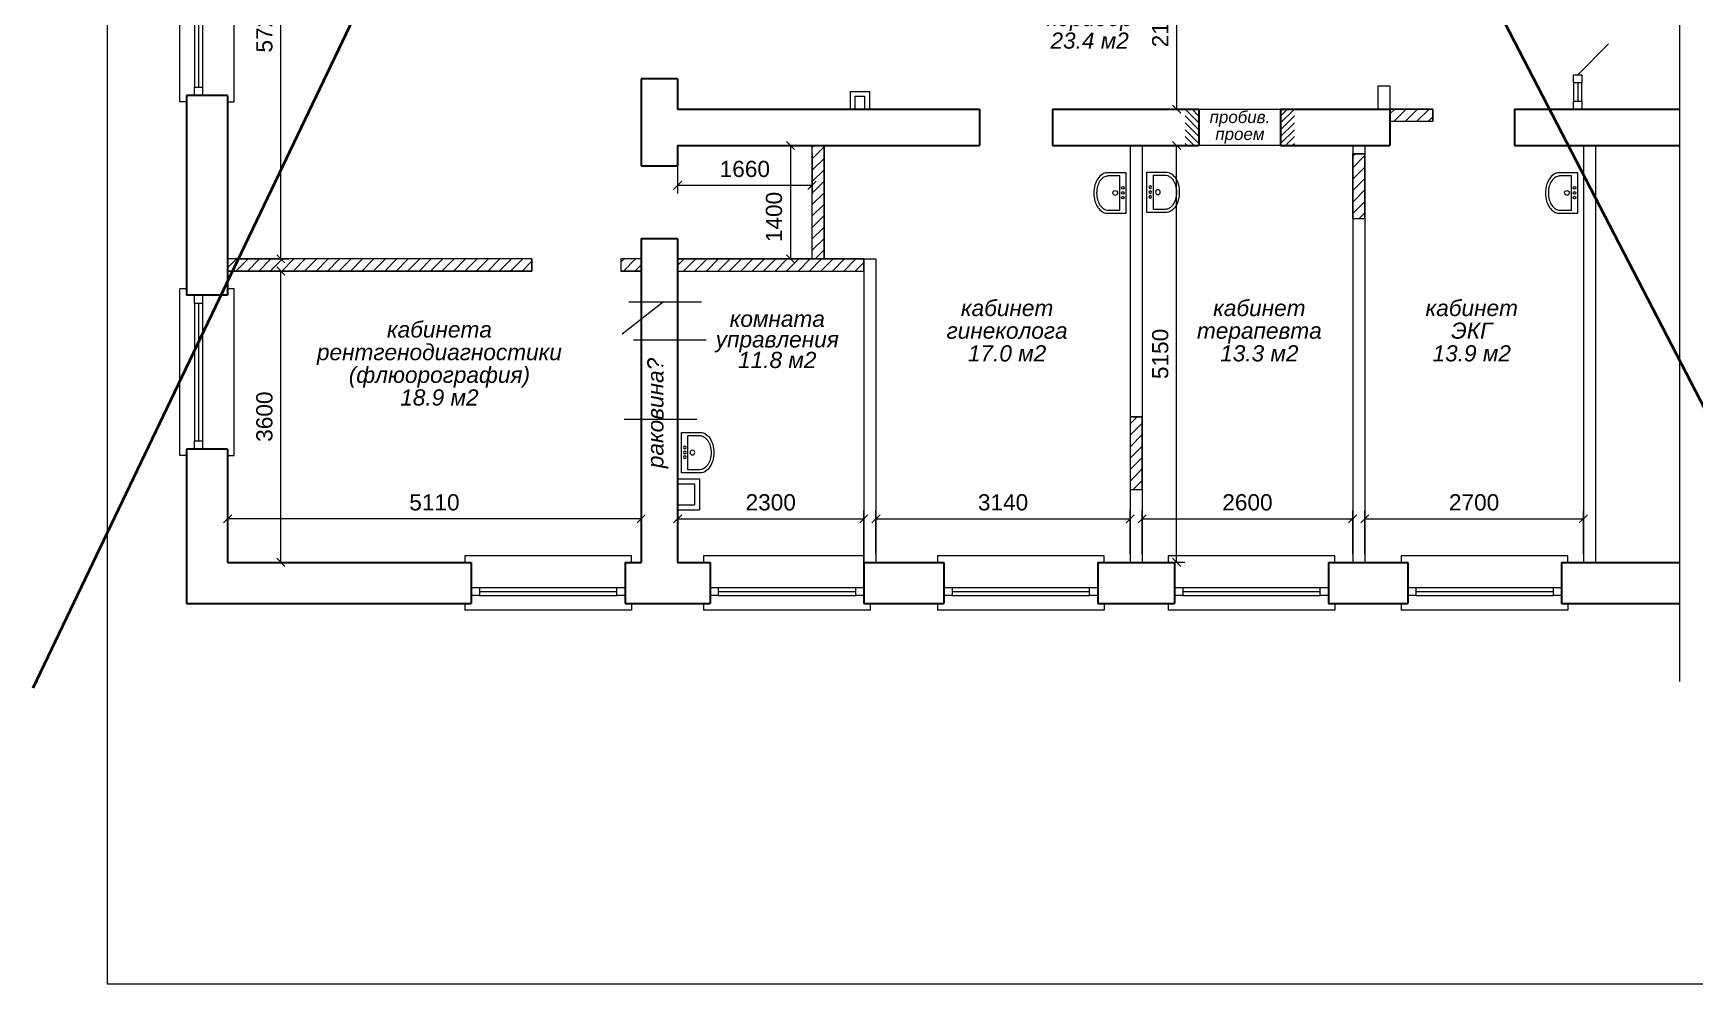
# Model space of a CAD drawing. Header units: metres. Extents: x 14591 to 15202, y 5442 to 5571.
# Drawn here: x 14873.55 to 14894.08, y 5512.02 to 5523.81 of the extents above; entities that cross this region are included whole.
import ezdxf
from ezdxf.enums import TextEntityAlignment as Align

# ---------------------------------------------------------------- set-up
doc = ezdxf.new("R2010")
doc.units = ezdxf.units.M
doc.header["$MEASUREMENT"] = 0
doc.linetypes.add('DGN Style 3', pattern=[4.89804, 3.4986, -1.39944])
doc.layers.get('Defpoints').update_dxf_attribs({"lineweight": 0})
doc.layers.add('Стены', color=7, linetype='Continuous', lineweight=13)
doc.styles.add('Style-Arial', font='arial.ttf')
doc.styles.add('Style-Arial IF', font='ariali.ttf')
doc.styles.add('Style-txt', font='txt.shx')
doc.dimstyles.new('100', dxfattribs={"dimtxt": 0.25, "dimasz": 0.1875, "dimexe": 0.125, "dimexo": 0.125, "dimgap": 0.0625, "dimtad": 1, "dimdec": 0, "dimlfac": 1000, "dimzin": 11, "dimdsep": 46, "dimtxsty": 'Style-txt', "dimblk": 'OBLIQUE', "dimcen": 0.09, "dimadec": 0, "dimazin": 3, "dimtfac": 1, "dimtdec": 0, "dimtmove": 0, "dimatfit": 3, "dimldrblk": 'TerminatorOpen', "dimfxl": 1, "dimfrac": 2, "dimtzin": 11, "dimlwd": 0, "dimlwe": 0, "dimarcsym": 0})

# ---------------------------------------------------------------- blocks, each defined once
blk = doc.blocks.new('*U50')
at = {"layer": 'Стены', "color": 7, "linetype": 'Continuous', "lineweight": 0}
for p, q in [((-1.03, 0.335), (1.03, 0.335)), ((-1.03, 0.255), (-1.03, 0.335)), ((1.03, 0.255), (1.03, 0.335)), ((0.85, 0.155), (-0.85, 0.155)), ((0.85, 0.105), (-0.85, 0.105)), ((0.85, 0.055), (-0.85, 0.055)), ((-0.95, -0.335), (1.03, -0.335)), ((1.03, -0.335), (1.03, -0.255))]:
    blk.add_line(p, q, dxfattribs=at)
at = {"layer": 'Стены', "color": 7, "linetype": 'Continuous', "lineweight": 30}
for p, q in [((-0.95, -0.255), (-0.95, 0.255)), ((0.95, -0.255), (0.95, 0.255))]:
    blk.add_line(p, q, dxfattribs=at)
at = {"layer": 'Стены', "color": 7, "linetype": 'Continuous', "lineweight": 13, "flags": 128}
for points in [[(-0.95, 0.155), (-0.85, 0.155), (-0.85, 0.055), (-0.95, 0.055), (-0.95, 0.155)], [(0.85, 0.155), (0.95, 0.155), (0.95, 0.055), (0.85, 0.055), (0.85, 0.155)]]:
    blk.add_lwpolyline(points, close=True, dxfattribs=at)
blk = doc.blocks.new('*U54')
at = {"layer": 'Стены', "color": 7, "linetype": 'Continuous', "lineweight": 0}
for p, q in [((-0.335, -1.03), (-0.335, 1.03)), ((-0.255, 1.03), (-0.335, 1.03)), ((0.335, 1.03), (0.255, 1.03)), ((0.335, -1.03), (0.335, 1.03)), ((-0.155, 0.85), (-0.155, -0.85)), ((-0.105, 0.85), (-0.105, -0.85)), ((-0.055, 0.85), (-0.055, -0.85)), ((-0.255, -1.03), (-0.335, -1.03)), ((0.255, -1.03), (0.335, -1.03))]:
    blk.add_line(p, q, dxfattribs=at)
at = {"layer": 'Стены', "color": 7, "linetype": 'Continuous', "lineweight": 30}
for p, q in [((0.255, 0.95), (-0.255, 0.95)), ((0.255, -0.95), (-0.255, -0.95))]:
    blk.add_line(p, q, dxfattribs=at)
at = {"layer": 'Стены', "color": 7, "linetype": 'Continuous', "lineweight": 13, "flags": 128}
for points in [[(-0.155, 0.85), (-0.155, 0.95), (-0.055, 0.95), (-0.055, 0.85), (-0.155, 0.85)], [(-0.155, -0.95), (-0.155, -0.85), (-0.055, -0.85), (-0.055, -0.95), (-0.155, -0.95)]]:
    blk.add_lwpolyline(points, close=True, dxfattribs=at)
blk = doc.blocks.new('ум6')
at = {"layer": 'Стены', "color": 7, "linetype": 'Continuous', "lineweight": 0}
for p, q in [((-0.325, 0), (-0.325, -0.306)), ((0.325, 0), (-0.325, 0)), ((0.325, -0.306), (0.325, 0)), ((-0.274, -0.103), (-0.274, -0.294)), ((0.275, -0.103), (-0.274, -0.103)), ((0.275, -0.294), (0.275, -0.103))]:
    blk.add_line(p, q, dxfattribs=at)
for centre, radius in [((-0.082, -0.054), 0.0217), ((-0.001, -0.176), 0.0383), ((-0.001, -0.054), 0.0217), ((0.074, -0.054), 0.0217)]:
    blk.add_circle(centre, radius, dxfattribs=at)
for centre, radius, start, end in [((-0.18, -0.306), 0.145, 180, 212.1154), ((-0.094, -0.251), 0.247, 212.1154, 236.5784), ((-0.151, -0.294), 0.122, 180, 212.1154), ((-0.079, -0.248), 0.208, 212.1154, 236.5784), ((-0.037, -0.165), 0.35, 236.5784, 254.7118), ((-0.031, -0.175), 0.295, 236.5784, 254.7118), ((0, -0.029), 0.491, 254.7118, 270), ((0.001, -0.061), 0.414, 254.7118, 270), ((0, -0.029), 0.491, 270, 285.2882), ((0.001, -0.061), 0.414, 270, 285.2882), ((0.032, -0.175), 0.295, 285.2882, 303.4216), ((0.037, -0.165), 0.35, 285.2882, 303.4216), ((0.08, -0.248), 0.208, 303.4216, 327.8846), ((0.094, -0.251), 0.247, 303.4216, 327.8846), ((0.153, -0.294), 0.122, 327.8846, 0), ((0.18, -0.306), 0.145, 327.8846, 0)]:
    blk.add_arc(centre, radius, start, end, dxfattribs=at)
blk = doc.blocks.new('_Oblique')
at = {"color": 0, "linetype": 'ByBlock', "lineweight": -2}
blk.add_line((0.5, 0.5), (-0.5, -0.5), dxfattribs=at)
blk = doc.blocks.new('*D88')
at = {"color": 7, "linetype": 'Continuous', "lineweight": 0, "transparency": 16777216}
for p, q in [((14890.003, 5517.376), (14890.003, 5517.913)), ((14892.703, 5517.376), (14892.703, 5517.913))]:
    blk.add_line(p, q, dxfattribs=at)
at = {"color": 0, "linetype": 'Continuous', "lineweight": 0, "transparency": 16777216}
blk.add_line((14890.003, 5517.813), (14892.703, 5517.813), dxfattribs=at)
at = {"layer": 'Defpoints', "color": 0, "linetype": 'Continuous', "lineweight": 40, "transparency": 16777216}
for p in [(14892.703, 5517.813), (14890.003, 5517.276), (14892.703, 5517.276)]:
    blk.add_point(p, dxfattribs=at)
at = {"color": 0, "linetype": 'Continuous', "lineweight": 0, "transparency": 16777216, "xscale": 0.1, "yscale": 0.1, "zscale": 0.1, "rotation": 180}
blk.add_blockref('_Oblique', (14890.003, 5517.813), dxfattribs=at)
at = {"color": 0, "linetype": 'Continuous', "lineweight": 0, "transparency": 16777216, "xscale": 0.1, "yscale": 0.1, "zscale": 0.1}
blk.add_blockref('_Oblique', (14892.703, 5517.813), dxfattribs=at)
at = {"color": 0, "linetype": 'Continuous', "lineweight": 0, "transparency": 16777216, "insert": (14891.353, 5518.016), "char_height": 0.2, "attachment_point": 5, "style": 'Style-Arial'}
blk.add_mtext('2700', dxfattribs=at)
blk = doc.blocks.new('TerminatorOpen')
at = {"color": 0, "linetype": 'ByBlock', "lineweight": -2}
for q in [(-1, 0.5), (-1, 0), (-1, -0.5)]:
    blk.add_line((0, 0), q, dxfattribs=at)
blk = doc.blocks.new('*D89')
at = {"color": 7, "linetype": 'Continuous', "lineweight": 0, "transparency": 16777216}
for p, q in [((14887.253, 5517.376), (14887.253, 5517.913)), ((14889.853, 5517.376), (14889.853, 5517.913))]:
    blk.add_line(p, q, dxfattribs=at)
at = {"color": 0, "linetype": 'Continuous', "lineweight": 0, "transparency": 16777216}
blk.add_line((14887.253, 5517.813), (14889.853, 5517.813), dxfattribs=at)
at = {"layer": 'Defpoints', "color": 0, "linetype": 'Continuous', "lineweight": 40, "transparency": 16777216}
for p in [(14889.853, 5517.813), (14887.253, 5517.276), (14889.853, 5517.276)]:
    blk.add_point(p, dxfattribs=at)
at = {"color": 0, "linetype": 'Continuous', "lineweight": 0, "transparency": 16777216, "xscale": 0.1, "yscale": 0.1, "zscale": 0.1, "rotation": 180}
blk.add_blockref('_Oblique', (14887.253, 5517.813), dxfattribs=at)
at = {"color": 0, "linetype": 'Continuous', "lineweight": 0, "transparency": 16777216, "xscale": 0.1, "yscale": 0.1, "zscale": 0.1}
blk.add_blockref('_Oblique', (14889.853, 5517.813), dxfattribs=at)
at = {"color": 0, "linetype": 'Continuous', "lineweight": 0, "transparency": 16777216, "insert": (14888.553, 5518.016), "char_height": 0.2, "attachment_point": 5, "style": 'Style-Arial'}
blk.add_mtext('2600', dxfattribs=at)
blk = doc.blocks.new('*D90')
at = {"color": 7, "linetype": 'Continuous', "lineweight": 0, "transparency": 16777216}
for p, q in [((14883.963, 5517.376), (14883.963, 5517.913)), ((14887.103, 5517.376), (14887.103, 5517.913))]:
    blk.add_line(p, q, dxfattribs=at)
at = {"color": 0, "linetype": 'Continuous', "lineweight": 0, "transparency": 16777216}
blk.add_line((14883.963, 5517.813), (14887.103, 5517.813), dxfattribs=at)
at = {"layer": 'Defpoints', "color": 0, "linetype": 'Continuous', "lineweight": 40, "transparency": 16777216}
for p in [(14887.103, 5517.813), (14883.963, 5517.276), (14887.103, 5517.276)]:
    blk.add_point(p, dxfattribs=at)
at = {"color": 0, "linetype": 'Continuous', "lineweight": 0, "transparency": 16777216, "xscale": 0.1, "yscale": 0.1, "zscale": 0.1, "rotation": 180}
blk.add_blockref('_Oblique', (14883.963, 5517.813), dxfattribs=at)
at = {"color": 0, "linetype": 'Continuous', "lineweight": 0, "transparency": 16777216, "xscale": 0.1, "yscale": 0.1, "zscale": 0.1}
blk.add_blockref('_Oblique', (14887.103, 5517.813), dxfattribs=at)
at = {"color": 0, "linetype": 'Continuous', "lineweight": 0, "transparency": 16777216, "insert": (14885.533, 5518.016), "char_height": 0.2, "attachment_point": 5, "style": 'Style-Arial'}
blk.add_mtext('3140', dxfattribs=at)
blk = doc.blocks.new('*D91')
at = {"color": 7, "linetype": 'Continuous', "lineweight": 0, "transparency": 16777216}
for p, q in [((14881.513, 5517.376), (14881.513, 5517.913)), ((14883.813, 5517.171), (14883.813, 5517.913))]:
    blk.add_line(p, q, dxfattribs=at)
at = {"color": 0, "linetype": 'Continuous', "lineweight": 0, "transparency": 16777216}
blk.add_line((14881.513, 5517.813), (14883.813, 5517.813), dxfattribs=at)
at = {"layer": 'Defpoints', "color": 0, "linetype": 'Continuous', "lineweight": 40, "transparency": 16777216}
for p in [(14883.813, 5517.813), (14881.513, 5517.276), (14883.813, 5517.071)]:
    blk.add_point(p, dxfattribs=at)
at = {"color": 0, "linetype": 'Continuous', "lineweight": 0, "transparency": 16777216, "xscale": 0.1, "yscale": 0.1, "zscale": 0.1, "rotation": 180}
blk.add_blockref('_Oblique', (14881.513, 5517.813), dxfattribs=at)
at = {"color": 0, "linetype": 'Continuous', "lineweight": 0, "transparency": 16777216, "xscale": 0.1, "yscale": 0.1, "zscale": 0.1}
blk.add_blockref('_Oblique', (14883.813, 5517.813), dxfattribs=at)
at = {"color": 0, "linetype": 'Continuous', "lineweight": 0, "transparency": 16777216, "insert": (14882.663, 5518.016), "char_height": 0.2, "attachment_point": 5, "style": 'Style-Arial'}
blk.add_mtext('2300', dxfattribs=at)
blk = doc.blocks.new('*D92')
at = {"color": 7, "linetype": 'Continuous', "lineweight": 0, "transparency": 16777216}
for p, q in [((14875.953, 5517.376), (14875.953, 5517.913)), ((14881.063, 5517.376), (14881.063, 5517.913))]:
    blk.add_line(p, q, dxfattribs=at)
at = {"color": 0, "linetype": 'Continuous', "lineweight": 0, "transparency": 16777216}
blk.add_line((14881.063, 5517.813), (14875.953, 5517.813), dxfattribs=at)
at = {"layer": 'Defpoints', "color": 0, "linetype": 'Continuous', "lineweight": 40, "transparency": 16777216}
for p in [(14875.953, 5517.813), (14875.953, 5517.276), (14881.063, 5517.276)]:
    blk.add_point(p, dxfattribs=at)
at = {"color": 0, "linetype": 'Continuous', "lineweight": 0, "transparency": 16777216, "xscale": 0.1, "yscale": 0.1, "zscale": 0.1, "rotation": 180}
blk.add_blockref('_Oblique', (14875.953, 5517.813), dxfattribs=at)
at = {"color": 0, "linetype": 'Continuous', "lineweight": 0, "transparency": 16777216, "xscale": 0.1, "yscale": 0.1, "zscale": 0.1}
blk.add_blockref('_Oblique', (14881.063, 5517.813), dxfattribs=at)
at = {"color": 0, "linetype": 'Continuous', "lineweight": 0, "transparency": 16777216, "insert": (14878.508, 5518.016), "char_height": 0.2, "attachment_point": 5, "style": 'Style-Arial'}
blk.add_mtext('5110', dxfattribs=at)
blk = doc.blocks.new('*U93')
at = {"color": 5, "linetype": 'Continuous', "lineweight": 13}
for p, q in [((-0.085, 0.055), (0.084, 0.225)), ((-0.085, 0.14), (-0.001, 0.225)), ((-0.085, -0.029), (0.085, 0.141)), ((-0.085, -0.114), (0.085, 0.056)), ((-0.085, -0.199), (0.085, -0.029)), ((-0.026, -0.225), (0.085, -0.113)), ((0.059, -0.225), (0.085, -0.198))]:
    blk.add_line(p, q, dxfattribs=at)
blk = doc.blocks.new('*D94')
at = {"color": 7, "linetype": 'Continuous', "lineweight": 0, "transparency": 16777216}
for p, q in [((14876.053, 5520.876), (14876.71, 5520.876)), ((14876.053, 5517.276), (14876.71, 5517.276))]:
    blk.add_line(p, q, dxfattribs=at)
at = {"color": 0, "linetype": 'Continuous', "lineweight": 0, "transparency": 16777216}
blk.add_line((14876.61, 5517.276), (14876.61, 5520.876), dxfattribs=at)
at = {"layer": 'Defpoints', "color": 0, "linetype": 'Continuous', "lineweight": 40, "transparency": 16777216}
for p in [(14875.953, 5520.876), (14876.61, 5520.876), (14875.953, 5517.276)]:
    blk.add_point(p, dxfattribs=at)
at = {"color": 0, "linetype": 'Continuous', "lineweight": 0, "transparency": 16777216, "xscale": 0.1, "yscale": 0.1, "zscale": 0.1}
for p, rotation in [((14876.61, 5520.876), 90), ((14876.61, 5517.276), 270)]:
    blk.add_blockref('_Oblique', p, dxfattribs=dict(at, rotation=rotation))
at = {"color": 0, "linetype": 'Continuous', "lineweight": 0, "transparency": 16777216, "insert": (14876.408, 5519.076), "char_height": 0.2, "attachment_point": 5, "rotation": 90, "style": 'Style-Arial'}
blk.add_mtext('3600', dxfattribs=at)
blk = doc.blocks.new('*D95')
at = {"color": 7, "linetype": 'Continuous', "lineweight": 0, "transparency": 16777216}
for p, q in [((14876.053, 5526.746), (14876.71, 5526.746)), ((14876.053, 5521.026), (14876.71, 5521.026))]:
    blk.add_line(p, q, dxfattribs=at)
at = {"color": 0, "linetype": 'Continuous', "lineweight": 0, "transparency": 16777216}
blk.add_line((14876.61, 5521.026), (14876.61, 5526.746), dxfattribs=at)
at = {"layer": 'Defpoints', "color": 0, "linetype": 'Continuous', "lineweight": 40, "transparency": 16777216}
for p in [(14875.953, 5526.746), (14876.61, 5526.746), (14875.953, 5521.026)]:
    blk.add_point(p, dxfattribs=at)
at = {"color": 0, "linetype": 'Continuous', "lineweight": 0, "transparency": 16777216, "xscale": 0.1, "yscale": 0.1, "zscale": 0.1}
for p, rotation in [((14876.61, 5526.746), 90), ((14876.61, 5521.026), 270)]:
    blk.add_blockref('_Oblique', p, dxfattribs=dict(at, rotation=rotation))
at = {"color": 0, "linetype": 'Continuous', "lineweight": 0, "transparency": 16777216, "insert": (14876.408, 5523.886), "char_height": 0.2, "attachment_point": 5, "rotation": 90, "style": 'Style-Arial'}
blk.add_mtext('5720', dxfattribs=at)
blk = doc.blocks.new('*D102')
at = {"color": 7, "linetype": 'Continuous', "lineweight": 0, "transparency": 16777216}
for p, q in [((14887.643, 5525.026), (14887.778, 5525.026)), ((14887.148, 5522.876), (14887.778, 5522.876))]:
    blk.add_line(p, q, dxfattribs=at)
at = {"color": 0, "linetype": 'Continuous', "lineweight": 0, "transparency": 16777216}
blk.add_line((14887.678, 5525.026), (14887.678, 5522.876), dxfattribs=at)
at = {"layer": 'Defpoints', "color": 0, "linetype": 'Continuous', "lineweight": 40, "transparency": 16777216}
for p in [(14887.543, 5525.026), (14887.048, 5522.876), (14887.678, 5522.876)]:
    blk.add_point(p, dxfattribs=at)
at = {"color": 0, "linetype": 'Continuous', "lineweight": 0, "transparency": 16777216, "xscale": 0.1, "yscale": 0.1, "zscale": 0.1}
for p, rotation in [((14887.678, 5525.026), 90), ((14887.678, 5522.876), 270)]:
    blk.add_blockref('_Oblique', p, dxfattribs=dict(at, rotation=rotation))
at = {"color": 0, "linetype": 'Continuous', "lineweight": 0, "transparency": 16777216, "insert": (14887.476, 5523.951), "char_height": 0.2, "attachment_point": 5, "rotation": 90, "style": 'Style-Arial'}
blk.add_mtext('2150', dxfattribs=at)
blk = doc.blocks.new('*D105')
at = {"color": 7, "linetype": 'Continuous', "lineweight": 0, "transparency": 16777216}
for p, q in [((14887.148, 5522.426), (14887.778, 5522.426)), ((14887.353, 5517.276), (14887.778, 5517.276))]:
    blk.add_line(p, q, dxfattribs=at)
at = {"color": 0, "linetype": 'Continuous', "lineweight": 0, "transparency": 16777216}
blk.add_line((14887.678, 5517.276), (14887.678, 5522.426), dxfattribs=at)
at = {"layer": 'Defpoints', "color": 0, "linetype": 'Continuous', "lineweight": 40, "transparency": 16777216}
for p in [(14887.048, 5522.426), (14887.678, 5522.426), (14887.253, 5517.276)]:
    blk.add_point(p, dxfattribs=at)
at = {"color": 0, "linetype": 'Continuous', "lineweight": 0, "transparency": 16777216, "xscale": 0.1, "yscale": 0.1, "zscale": 0.1}
for p, rotation in [((14887.678, 5522.426), 90), ((14887.678, 5517.276), 270)]:
    blk.add_blockref('_Oblique', p, dxfattribs=dict(at, rotation=rotation))
at = {"color": 0, "linetype": 'Continuous', "lineweight": 0, "transparency": 16777216, "insert": (14887.476, 5519.851), "char_height": 0.2, "attachment_point": 5, "rotation": 90, "style": 'Style-Arial'}
blk.add_mtext('5150', dxfattribs=at)
blk = doc.blocks.new('*D107')
at = {"color": 7, "linetype": 'Continuous', "lineweight": 0, "transparency": 16777216}
for p, q in [((14881.513, 5522.326), (14881.513, 5521.834)), ((14883.173, 5522.326), (14883.173, 5521.834))]:
    blk.add_line(p, q, dxfattribs=at)
at = {"color": 0, "linetype": 'Continuous', "lineweight": 0, "transparency": 16777216}
blk.add_line((14883.173, 5521.934), (14881.513, 5521.934), dxfattribs=at)
at = {"layer": 'Defpoints', "color": 0, "linetype": 'Continuous', "lineweight": 40, "transparency": 16777216}
for p in [(14881.513, 5522.426), (14883.173, 5522.426), (14881.513, 5521.934)]:
    blk.add_point(p, dxfattribs=at)
at = {"color": 0, "linetype": 'Continuous', "lineweight": 0, "transparency": 16777216, "xscale": 0.1, "yscale": 0.1, "zscale": 0.1, "rotation": 180}
blk.add_blockref('_Oblique', (14881.513, 5521.934), dxfattribs=at)
at = {"color": 0, "linetype": 'Continuous', "lineweight": 0, "transparency": 16777216, "xscale": 0.1, "yscale": 0.1, "zscale": 0.1}
blk.add_blockref('_Oblique', (14883.173, 5521.934), dxfattribs=at)
at = {"color": 0, "linetype": 'Continuous', "lineweight": 0, "transparency": 16777216, "insert": (14882.343, 5522.136), "char_height": 0.2, "attachment_point": 5, "style": 'Style-Arial'}
blk.add_mtext('1660', dxfattribs=at)
blk = doc.blocks.new('*D108')
at = {"color": 7, "linetype": 'Continuous', "lineweight": 0, "transparency": 16777216}
for p, q in [((14883.073, 5522.426), (14882.806, 5522.426)), ((14883.073, 5521.026), (14882.806, 5521.026))]:
    blk.add_line(p, q, dxfattribs=at)
at = {"color": 0, "linetype": 'Continuous', "lineweight": 0, "transparency": 16777216}
blk.add_line((14882.906, 5522.426), (14882.906, 5521.026), dxfattribs=at)
at = {"layer": 'Defpoints', "color": 0, "linetype": 'Continuous', "lineweight": 40, "transparency": 16777216}
for p in [(14883.173, 5522.426), (14882.906, 5521.026), (14883.173, 5521.026)]:
    blk.add_point(p, dxfattribs=at)
at = {"color": 0, "linetype": 'Continuous', "lineweight": 0, "transparency": 16777216, "xscale": 0.1, "yscale": 0.1, "zscale": 0.1}
for p, rotation in [((14882.906, 5522.426), 90), ((14882.906, 5521.026), 270)]:
    blk.add_blockref('_Oblique', p, dxfattribs=dict(at, rotation=rotation))
at = {"color": 0, "linetype": 'Continuous', "lineweight": 0, "transparency": 16777216, "insert": (14882.704, 5521.543), "char_height": 0.2, "attachment_point": 5, "rotation": 90, "style": 'Style-Arial'}
blk.add_mtext('1400', dxfattribs=at)

msp = doc.modelspace()

# ---------------------------------------------------------------- hatches: boundary and pattern name
at = {"linetype": 'Continuous', "lineweight": 13}
h = msp.add_hatch(dxfattribs=at)
h.set_pattern_fill('HATCH', color=5, style=0, pattern_type=2)
h.set_pattern_definition([(45, (14890.44133, 5522.80329), (-0.07071, 0.07071), [])])
h.paths.add_polyline_path([(14890.84275864, 5522.87560054), (14890.31275864, 5522.87560054), (14890.31275864, 5522.72560054), (14890.84275864, 5522.72560054)])
h = msp.add_hatch(dxfattribs=at)
h.set_pattern_fill('HATCH', color=5, style=0, pattern_type=2)
h.set_pattern_definition([(45, (14883.21002, 5521.58871), (-0.070711, 0.070711), [])])
h.paths.add_polyline_path([(14883.32275864, 5521.02560054), (14883.32275864, 5522.42560054), (14883.17275864, 5522.42560054), (14883.17275864, 5521.02560054)])
h = msp.add_hatch(dxfattribs=at)
h.set_pattern_fill('HATCH', color=5, style=0, pattern_type=2)
h.set_pattern_definition([(45, (14889.89995, 5522.05752), (-0.07071, 0.07071), [])])
h.paths.add_polyline_path([(14889.85275864, 5521.52560054), (14890.00275864, 5521.52560054), (14890.00275864, 5522.32560054), (14889.85275864, 5522.32560054)])
h = msp.add_hatch(dxfattribs=at)
h.set_pattern_fill('HATCH', color=5, style=0, pattern_type=2)
h.set_pattern_definition([(45, (14879.59791, 5521.16524), (-0.0707107, 0.0707107), [])])
h.paths.add_polyline_path([(14875.95275864, 5520.87560054), (14879.71275864, 5520.87560054), (14879.71275864, 5521.02560054), (14875.95275864, 5521.02560054)])
h = msp.add_hatch(dxfattribs=at)
h.set_pattern_fill('HATCH', color=5, style=0, pattern_type=2)
h.set_pattern_definition([(45, (14880.54532, 5521.28495), (-0.07071, 0.07071), [])])
h.paths.add_polyline_path([(14881.06275864, 5521.02560054), (14880.81275864, 5521.02560054), (14880.81275864, 5520.87560054), (14881.06275864, 5520.87560054)])
h = msp.add_hatch(dxfattribs=at)
h.set_pattern_fill('HATCH', color=5, style=0, pattern_type=2)
h.set_pattern_definition([(45, (14883.48639, 5520.93782), (-0.0707107, 0.0707107), [])])
h.paths.add_polyline_path([(14883.32275864, 5521.02560054), (14883.17275864, 5521.02560054), (14881.51275864, 5521.02560054), (14881.51275864, 5520.87560054), (14883.81275864, 5520.87560054), (14883.81275864, 5521.02560054)])
h = msp.add_hatch(dxfattribs=at)
h.set_pattern_fill('HATCH', color=5, style=0, pattern_type=2)
h.set_pattern_definition([(45, (14888.79106, 5518.97785), (-0.0707107, 0.0707107), [])])
h.paths.add_polyline_path([(14887.10275864, 5518.17560054), (14887.25275864, 5518.17560054), (14887.25275864, 5519.07560054), (14887.10275864, 5519.07560054)])

# ---------------------------------------------------------------- linework, layer by layer
at = {"color": 1, "linetype": 'Continuous', "lineweight": 40}
for p, q in [((14873.97436208, 5558.23468122), (14897.95934336, 5511.91378311)), ((14873.55109771, 5515.72678387), (14893.7370668, 5557.92395235))]:
    msp.add_line(p, q, dxfattribs=at)
at = {"color": 5, "linetype": 'Continuous', "lineweight": 0}
for p, q in [((14892.63275864, 5523.30060054), (14893.01455476, 5523.68239666)), ((14892.58275864, 5523.20060054), (14892.58275864, 5522.97560054)), ((14892.63275864, 5523.20060054), (14892.63275864, 5522.97560054)), ((14892.68275864, 5522.97560054), (14892.68275864, 5523.20060054))]:
    msp.add_line(p, q, dxfattribs=at)
at = {"color": 5, "linetype": 'Continuous', "lineweight": 30}
for p, q in [((14887.95275864, 5522.87560054), (14887.95275864, 5522.42560054)), ((14888.96275864, 5522.87560054), (14888.96275864, 5522.42560054))]:
    msp.add_line(p, q, dxfattribs=at)
at = {"color": 5, "linetype": 'DGN Style 3', "lineweight": 0}
for p, q in [((14887.95275864, 5522.87560054), (14888.96275864, 5522.87560054)), ((14888.96275864, 5522.42560054), (14887.95275864, 5522.42560054))]:
    msp.add_line(p, q, dxfattribs=at)
at = {"color": 5, "linetype": 'Continuous', "lineweight": 13}
for p, q in [((14890.31275864, 5522.87560054), (14890.84275864, 5522.87560054)), ((14890.84275864, 5522.87560054), (14890.84275864, 5522.72560054)), ((14890.31275864, 5522.72560054), (14890.84275864, 5522.72560054)), ((14889.85275864, 5521.52560054), (14889.85275864, 5522.32560054)), ((14890.00275864, 5522.32560054), (14890.00275864, 5521.52560054)), ((14879.71275864, 5521.02560054), (14875.95275864, 5521.02560054)), ((14879.71275864, 5521.02560054), (14879.71275864, 5520.87560054)), ((14881.06275864, 5521.02560054), (14880.81275864, 5521.02560054)), ((14880.81275864, 5521.02560054), (14880.81275864, 5520.87560054)), ((14879.71275864, 5520.87560054), (14875.95275864, 5520.87560054)), ((14881.06275864, 5520.87560054), (14880.81275864, 5520.87560054)), ((14881.33751887, 5520.4960064), (14880.8254296, 5520.09733612)), ((14880.91077781, 5520.4960064), (14881.80693403, 5520.4960064)), ((14880.96767662, 5520.02614499), (14881.86383283, 5520.02614499)), ((14880.853879, 5519.0437075), (14881.75003522, 5519.0437075)), ((14887.10275864, 5519.07560054), (14887.10275864, 5518.17560054)), ((14887.25275864, 5519.07560054), (14887.25275864, 5518.17560054))]:
    msp.add_line(p, q, dxfattribs=at)
at = {"color": 7, "linetype": 'Continuous', "lineweight": 13}
for p, q in [((14883.17275864, 5522.42560054), (14883.17275864, 5521.02560054)), ((14883.32275864, 5522.42560054), (14883.32275864, 5521.02560054)), ((14881.51275864, 5521.02560054), (14883.96275864, 5521.02560054)), ((14881.51275864, 5520.87560054), (14883.81275864, 5520.87560054))]:
    msp.add_line(p, q, dxfattribs=at)
at = {"color": 7, "linetype": 'Continuous', "lineweight": 0, "flags": 128}
msp.add_lwpolyline([(14874.47016393, 5533.88635811), (14905.6469863, 5533.88635811), (14905.6469863, 5512.06258245), (14874.47016393, 5512.06258245), (14874.47016393, 5533.88635811)], close=True, dxfattribs=at)
msp.add_lwpolyline([(14893.89095207, 5532.74010996), (14893.89095207, 5524.31246702), (14894.3991989, 5524.21780449), (14893.36069069, 5524.08229195), (14893.89095207, 5523.97434652), (14893.89095207, 5515.80350314)], dxfattribs=at)
at = {"color": 5, "linetype": 'Continuous', "lineweight": 13, "flags": 128}
for points in [[(14892.58275864, 5523.30060054), (14892.68275864, 5523.30060054), (14892.68275864, 5523.20060054), (14892.58275864, 5523.20060054), (14892.58275864, 5523.30060054)], [(14892.58275864, 5522.97560054), (14892.68275864, 5522.97560054), (14892.68275864, 5522.87560054), (14892.58275864, 5522.87560054), (14892.58275864, 5522.97560054)], [(14890.84275864, 5522.87560054), (14890.31275864, 5522.87560054), (14890.31275864, 5522.72560054), (14890.84275864, 5522.72560054), (14890.84275864, 5522.87560054)], [(14883.32275864, 5521.02560054), (14883.32275864, 5522.42560054), (14883.17275864, 5522.42560054), (14883.17275864, 5521.02560054), (14883.32275864, 5521.02560054)], [(14889.85275864, 5521.52560054), (14890.00275864, 5521.52560054), (14890.00275864, 5522.32560054), (14889.85275864, 5522.32560054), (14889.85275864, 5521.52560054)], [(14875.95275864, 5520.87560054), (14879.71275864, 5520.87560054), (14879.71275864, 5521.02560054), (14875.95275864, 5521.02560054), (14875.95275864, 5520.87560054)], [(14881.06275864, 5521.02560054), (14880.81275864, 5521.02560054), (14880.81275864, 5520.87560054), (14881.06275864, 5520.87560054), (14881.06275864, 5521.02560054)], [(14883.32275864, 5521.02560054), (14883.17275864, 5521.02560054), (14881.51275864, 5521.02560054), (14881.51275864, 5520.87560054), (14883.81275864, 5520.87560054), (14883.81275864, 5521.02560054), (14883.32275864, 5521.02560054)], [(14887.10275864, 5518.17560054), (14887.25275864, 5518.17560054), (14887.25275864, 5519.07560054), (14887.10275864, 5519.07560054), (14887.10275864, 5518.17560054)]]:
    msp.add_lwpolyline(points, close=True, dxfattribs=at)
at = {"layer": 'Стены', "color": 7, "linetype": 'Continuous', "lineweight": 30}
for p, q in [((14881.51275864, 5523.25060054), (14881.06275864, 5523.25060054)), ((14881.06275864, 5523.25060054), (14881.06275864, 5522.17560054)), ((14881.51275864, 5523.25060054), (14881.51275864, 5522.87560054)), ((14875.44275864, 5523.04560054), (14875.44275864, 5520.57560054)), ((14875.95275864, 5523.04560054), (14875.95275864, 5520.57560054)), ((14881.51275864, 5522.87560054), (14885.24275864, 5522.87560054)), ((14885.24275864, 5522.87560054), (14885.24275864, 5522.42560054)), ((14886.14275864, 5522.87560054), (14886.14275864, 5522.42560054)), ((14886.14275864, 5522.87560054), (14887.95275864, 5522.87560054)), ((14888.96275864, 5522.87560054), (14890.31275864, 5522.87560054)), ((14890.31275864, 5522.87560054), (14890.31275864, 5522.42560054)), ((14891.85275864, 5522.87560054), (14893.89095207, 5522.87560054)), ((14891.85275864, 5522.87560054), (14891.85275864, 5522.42560054)), ((14881.51275864, 5522.42560054), (14881.51275864, 5522.17560054)), ((14881.51275864, 5522.42560054), (14885.24275864, 5522.42560054)), ((14886.14275864, 5522.42560054), (14887.95275864, 5522.42560054)), ((14888.96275864, 5522.42560054), (14890.31275864, 5522.42560054)), ((14891.85275864, 5522.42560054), (14893.89095207, 5522.42560054)), ((14881.06275864, 5522.17560054), (14881.51275864, 5522.17560054)), ((14881.06275864, 5521.27560054), (14881.51275864, 5521.27560054)), ((14881.06275864, 5521.27560054), (14881.06275864, 5517.27560054)), ((14881.51275864, 5521.27560054), (14881.51275864, 5517.27560054)), ((14875.44275864, 5518.67560054), (14875.44275864, 5516.76560054)), ((14875.95275864, 5518.67560054), (14875.95275864, 5517.27560054)), ((14875.95275864, 5517.27560054), (14878.96275864, 5517.27560054)), ((14880.86275864, 5517.27560054), (14881.06275864, 5517.27560054)), ((14881.51275864, 5517.27560054), (14881.91275864, 5517.27560054)), ((14883.81275864, 5517.27560054), (14884.80275864, 5517.27560054)), ((14886.70275864, 5517.27560054), (14887.65275864, 5517.27560054)), ((14889.55275864, 5517.27560054), (14890.53275864, 5517.27560054)), ((14892.43275864, 5517.27560054), (14893.89095207, 5517.27560054)), ((14875.44275864, 5516.76560054), (14878.96275864, 5516.76560054)), ((14880.86275864, 5516.76560054), (14881.91275864, 5516.76560054)), ((14883.81275864, 5516.76560054), (14884.80275864, 5516.76560054)), ((14886.70275864, 5516.76560054), (14887.65275864, 5516.76560054)), ((14889.55275864, 5516.76560054), (14890.53275864, 5516.76560054)), ((14892.43275864, 5516.76560054), (14893.89095207, 5516.76560054))]:
    msp.add_line(p, q, dxfattribs=at)
at = {"layer": 'Стены', "color": 7, "linetype": 'Continuous', "lineweight": 13}
for p, q in [((14890.16275864, 5523.16560054), (14890.31275864, 5523.16560054)), ((14890.16275864, 5523.16560054), (14890.16275864, 5522.87560054)), ((14890.31275864, 5523.16560054), (14890.31275864, 5522.87560054)), ((14883.64275864, 5523.09560054), (14883.64275864, 5522.87560054)), ((14883.64275864, 5523.09560054), (14883.88275864, 5523.09560054)), ((14883.88275864, 5523.09560054), (14883.88275864, 5522.87560054)), ((14887.10275864, 5522.42560054), (14887.10275864, 5519.07560054)), ((14887.25275864, 5522.42560054), (14887.25275864, 5519.07560054)), ((14889.85275864, 5522.42560054), (14889.85275864, 5522.32560054)), ((14890.00275864, 5522.42560054), (14890.00275864, 5522.32560054)), ((14892.70275864, 5522.42560054), (14892.70275864, 5517.27560054)), ((14892.85275864, 5522.42560054), (14892.85275864, 5517.27560054)), ((14889.85275864, 5522.32560054), (14890.00275864, 5522.32560054)), ((14889.85275864, 5521.52560054), (14890.00275864, 5521.52560054)), ((14889.85275864, 5521.52560054), (14889.85275864, 5517.27560054)), ((14890.00275864, 5521.52560054), (14890.00275864, 5517.27560054)), ((14883.81275864, 5521.02560054), (14883.81275864, 5517.27560054)), ((14883.96275864, 5521.02560054), (14883.96275864, 5517.27560054)), ((14887.10275864, 5519.07560054), (14887.25275864, 5519.07560054)), ((14881.51275864, 5518.30560054), (14881.78275864, 5518.30560054)), ((14881.78275864, 5518.30560054), (14881.78275864, 5517.92560054)), ((14887.10275864, 5518.17560054), (14887.25275864, 5518.17560054)), ((14887.10275864, 5518.17560054), (14887.10275864, 5517.27560054)), ((14887.25275864, 5518.17560054), (14887.25275864, 5517.27560054)), ((14881.51275864, 5517.92560054), (14881.78275864, 5517.92560054))]:
    msp.add_line(p, q, dxfattribs=at)
at = {"layer": 'Стены', "color": 7, "linetype": 'Continuous', "lineweight": 0}
for p, q in [((14883.70275864, 5523.03560054), (14883.82275864, 5523.03560054)), ((14883.70275864, 5523.03560054), (14883.70275864, 5522.87560054)), ((14883.82275864, 5523.03560054), (14883.82275864, 5522.87560054)), ((14881.51275864, 5518.24560054), (14881.72275864, 5518.24560054)), ((14881.72275864, 5518.24560054), (14881.72275864, 5517.98560054)), ((14881.51275864, 5517.98560054), (14881.72275864, 5517.98560054))]:
    msp.add_line(p, q, dxfattribs=at)

# ---------------------------------------------------------------- block references
at = {"color": 5, "linetype": 'Continuous', "lineweight": 13, "extrusion": (0, 0, -1)}
msp.add_blockref('*U93', (-14887.86741727, 5522.6505), dxfattribs=at)
at = {"color": 5, "linetype": 'Continuous', "lineweight": 13}
msp.add_blockref('*U93', (14889.0481, 5522.6505), dxfattribs=at)
at = {"layer": 'Стены', "color": 7, "linetype": 'Continuous', "lineweight": 30}
for p in [(14875.69777806, 5523.99565), (14875.69777806, 5519.62565)]:
    msp.add_blockref('*U54', p, dxfattribs=at)
at = {"layer": 'Стены', "color": 7, "linetype": 'Continuous', "lineweight": 0, "xscale": 0.7689468503965201, "yscale": 0.7689468503965201, "zscale": 0.7689468503965201, "rotation": 270}
for p in [(14887.05457301, 5521.83940903), (14892.63586363, 5521.83940903)]:
    msp.add_blockref('ум6', p, dxfattribs=at)
at = {"layer": 'Стены', "color": 7, "linetype": 'Continuous', "lineweight": 0, "extrusion": (0, 0, -1), "xscale": 0.7689468503965201, "yscale": 0.7689468503965201, "zscale": 0.7689468503965201, "rotation": 270}
for p in [(-14887.31104135, 5521.84933678), (-14881.56065647, 5518.63148266)]:
    msp.add_blockref('ум6', p, dxfattribs=at)
at = {"layer": 'Стены', "color": 7, "linetype": 'Continuous', "lineweight": 30}
for name, p, rotation in [('*U54', (14879.91270918, 5517.02061996), 90), ('*U50', (14882.86273921, 5517.02055108), 180), ('*U54', (14885.75270918, 5517.02061996), 90), ('*U54', (14888.60270918, 5517.02061996), 90), ('*U54', (14891.48270918, 5517.02061996), 90)]:
    msp.add_blockref(name, p, dxfattribs=dict(at, rotation=rotation))

# ---------------------------------------------------------------- texts
at = {"color": 252, "linetype": 'Continuous', "lineweight": 13, "true_color": 0x878787, "style": 'Style-Arial IF'}
msp.add_text('раковина?', height=0.2, rotation=90, dxfattribs=at).set_placement((14881.23779181, 5519.12090521), align=Align.MIDDLE_CENTER)
at = {"color": 7, "linetype": 'Continuous', "lineweight": 13, "char_height": 0.2, "attachment_point": 5, "style": 'Style-Arial IF'}
for s, insert, line_spacing_factor in [('коридор\\P23.4 м2', (14886.60338167, 5523.86163323), 0.84), ('кабинет \\Pгинеколога\\P17.0 м2', (14885.58312065, 5520.13714806), 0.84), ('кабинет \\Pтерапевта\\P13.3 м2', (14888.69973209, 5520.13714806), 0.84), ('кабинет \\PЭКГ\\P13.9 м2', (14891.32387672, 5520.13714806), 0.84), ('комната \\Pуправления\\P11.8 м2', (14882.74371658, 5520.02971127), 0.762256), ('кабинета \\Pрентгенодиагностики\\P(флюорография)\\P18.9 м2', (14878.56947401, 5519.73191113), 0.84)]:
    msp.add_mtext(s, dxfattribs=dict(at, insert=insert, line_spacing_factor=line_spacing_factor))
at = {"color": 7, "linetype": 'Continuous', "lineweight": 0, "insert": (14888.45964955, 5522.65142331), "char_height": 0.14972067, "attachment_point": 5, "line_spacing_factor": 0.84, "style": 'Style-Arial IF'}
msp.add_mtext('пробив. \\Pпроем', dxfattribs=at)

# ---------------------------------------------------------------- dimensions: what is measured, and where the dimension line sits
at = {"color": 7, "linetype": 'Continuous', "lineweight": 0}
for base, p1, p2, angle, picture, middle in [((14876.60973724, 5526.74560054), (14875.95275864, 5521.02560054), (14875.95275864, 5526.74560054), 90, '*D95', (14876.40762264, 5523.88560054)), ((14887.67792901, 5522.87560054), (14887.54275864, 5525.02560054), (14887.04775864, 5522.87560054), 270, '*D102', (14887.47581441, 5523.95060054)), ((14881.51275864, 5521.93423734), (14883.17275864, 5522.42560054), (14881.51275864, 5522.42560054), 180, '*D107', (14882.34275864, 5522.13635194)), ((14887.67792901, 5522.42560054), (14887.25275864, 5517.27560054), (14887.04775864, 5522.42560054), 90, '*D105', (14887.47581441, 5519.85060054)), ((14876.60973724, 5520.87560054), (14875.95275864, 5517.27560054), (14875.95275864, 5520.87560054), 90, '*D94', (14876.40755443, 5519.07560054)), ((14875.95275864, 5517.8134465), (14881.06275864, 5517.27560054), (14875.95275864, 5517.27560054), 180, '*D92', (14878.50775864, 5518.0155611))]:
    dim = msp.add_linear_dim(base=base, p1=p1, p2=p2, angle=angle, dimstyle='100', override={"dimtxt": 0.2, "dimasz": 0.1, "dimexe": 0.1, "dimexo": 0.1, "dimgap": 0.1, "dimdec": 4, "dimtxsty": 'Style-Arial', "dimclre": 7, "dimtdec": 4, "dimtofl": 0, "dimfrac": 0}, dxfattribs=at)
    dim.commit()
    dim.dimension.update_dxf_attribs({"geometry": picture, "text_midpoint": middle})
dim = msp.add_linear_dim(base=(14882.90599944, 5521.02560054), p1=(14883.17275864, 5522.42560054), p2=(14883.17275864, 5521.02560054), angle=270, dimstyle='100', override={"dimtxt": 0.2, "dimasz": 0.1, "dimexe": 0.1, "dimexo": 0.1, "dimgap": 0.1, "dimdec": 4, "dimtxsty": 'Style-Arial', "dimclre": 7, "dimtdec": 4, "dimtofl": 0, "dimfrac": 0}, dxfattribs=at)
dim.commit()
dim.dimension.update_dxf_attribs({"geometry": '*D108', "text_midpoint": (14882.90599944, 5521.54305927), "dimtype": 160})
for base, p1, p2, picture, middle in [((14883.81275864, 5517.8134465), (14881.51275864, 5517.27560054), (14883.81275864, 5517.07115491), '*D91', (14882.66275864, 5518.01562931)), ((14887.10275864, 5517.8134465), (14883.96275864, 5517.27560054), (14887.10275864, 5517.27560054), '*D90', (14885.53275864, 5518.01562931)), ((14889.85275864, 5517.8134465), (14887.25275864, 5517.27560054), (14889.85275864, 5517.27560054), '*D89', (14888.55275864, 5518.0155611)), ((14892.70275864, 5517.8134465), (14890.00275864, 5517.27560054), (14892.70275864, 5517.27560054), '*D88', (14891.35275864, 5518.0155611))]:
    dim = msp.add_linear_dim(base=base, p1=p1, p2=p2, dimstyle='100', override={"dimtxt": 0.2, "dimasz": 0.1, "dimexe": 0.1, "dimexo": 0.1, "dimgap": 0.1, "dimdec": 4, "dimtxsty": 'Style-Arial', "dimclre": 7, "dimtdec": 4, "dimtofl": 0, "dimfrac": 0}, dxfattribs=at)
    dim.commit()
    dim.dimension.update_dxf_attribs({"geometry": picture, "text_midpoint": middle})

doc.saveas('drawing.dxf')
